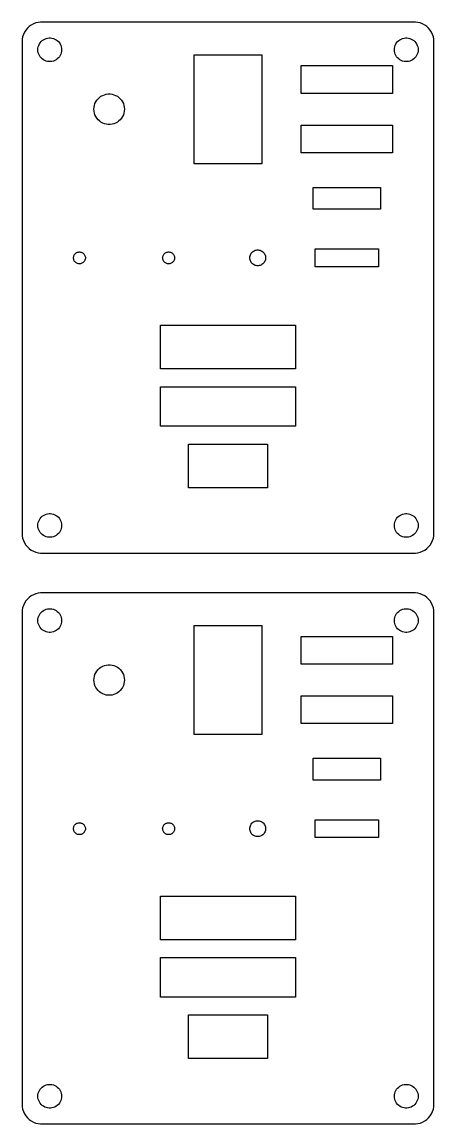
# Model space of a CAD drawing. Header units: metres. Extents: x -52 to 52, y -67 to 3091.
# Drawn here: x -52 to 52, y 797 to 1075 of the extents above; entities that cross this region are included whole.
import ezdxf

# ---------------------------------------------------------------- set-up
doc = ezdxf.new("R2010")
doc.units = ezdxf.units.M

msp = doc.modelspace()

# ---------------------------------------------------------------- linework, layer by layer
for p, q in [((-50.6448, 1073.42), (-51.0451, 1072.94)), ((-50.1871, 1073.85), (-50.6448, 1073.42)), ((-49.6791, 1074.22), (-50.1871, 1073.85)), ((-49.1289, 1074.52), (-49.6791, 1074.22)), ((-48.5451, 1074.76), (-49.1289, 1074.52)), ((-47.9369, 1074.91), (-48.5451, 1074.76)), ((-47.3139, 1074.99), (-47.9369, 1074.91)), ((47.3139, 1074.99), (-47.3139, 1074.99)), ((47.9369, 1074.91), (47.3139, 1074.99)), ((48.5451, 1074.76), (47.9369, 1074.91)), ((49.1289, 1074.52), (48.5451, 1074.76)), ((49.6791, 1074.22), (49.1289, 1074.52)), ((50.1871, 1073.85), (49.6791, 1074.22)), ((50.6448, 1073.42), (50.1871, 1073.85)), ((51.0451, 1072.94), (50.6448, 1073.42)), ((-51.9606, 1070.63), (-52, 1070)), ((-51.8429, 1071.24), (-51.9606, 1070.63)), ((-51.6489, 1071.84), (-51.8429, 1071.24)), ((-51.3815, 1072.41), (-51.6489, 1071.84)), ((-51.0451, 1072.94), (-51.3815, 1072.41)), ((-47.1869, 1070.05), (-46.9123, 1070.31)), ((-46.9123, 1070.31), (-46.6075, 1070.53)), ((-46.6075, 1070.53), (-46.2773, 1070.71)), ((-46.2773, 1070.71), (-45.927, 1070.85)), ((-45.927, 1070.85), (-45.5621, 1070.95)), ((-45.5621, 1070.95), (-45.1884, 1070.99)), ((-45.1884, 1070.99), (-44.8116, 1070.99)), ((-44.8116, 1070.99), (-44.4379, 1070.95)), ((-44.4379, 1070.95), (-44.0729, 1070.85)), ((-44.0729, 1070.85), (-43.7227, 1070.71)), ((-43.7227, 1070.71), (-43.3925, 1070.53)), ((-43.3925, 1070.53), (-43.0877, 1070.31)), ((-43.0877, 1070.31), (-42.8131, 1070.05)), ((42.8131, 1070.05), (43.0877, 1070.31)), ((43.0877, 1070.31), (43.3925, 1070.53)), ((43.3925, 1070.53), (43.7227, 1070.71)), ((43.7227, 1070.71), (44.0729, 1070.85)), ((44.0729, 1070.85), (44.4379, 1070.95)), ((44.4379, 1070.95), (44.8116, 1070.99)), ((44.8116, 1070.99), (45.1884, 1070.99)), ((45.1884, 1070.99), (45.5621, 1070.95)), ((45.5621, 1070.95), (45.927, 1070.85)), ((45.927, 1070.85), (46.2773, 1070.71)), ((46.2773, 1070.71), (46.6075, 1070.53)), ((46.6075, 1070.53), (46.9123, 1070.31)), ((46.9123, 1070.31), (47.1869, 1070.05)), ((51.3815, 1072.41), (51.0451, 1072.94)), ((51.6489, 1071.84), (51.3815, 1072.41)), ((51.8429, 1071.24), (51.6489, 1071.84)), ((51.9606, 1070.63), (51.8429, 1071.24)), ((52, 1070), (51.9606, 1070.63)), ((-52, 1070), (-52, 946)), ((-48, 1068), (-47.9763, 1068.38)), ((-47.9763, 1067.62), (-48, 1068)), ((-47.9763, 1068.38), (-47.9057, 1068.75)), ((-47.9057, 1067.25), (-47.9763, 1067.62)), ((-47.9057, 1068.75), (-47.7893, 1069.1)), ((-47.7893, 1069.1), (-47.6289, 1069.45)), ((-47.6289, 1069.45), (-47.427, 1069.76)), ((-47.427, 1069.76), (-47.1869, 1070.05)), ((-42.8131, 1070.05), (-42.5729, 1069.76)), ((-42.5729, 1069.76), (-42.3711, 1069.45)), ((-42.3711, 1069.45), (-42.2107, 1069.1)), ((-42.2107, 1069.1), (-42.0942, 1068.75)), ((-42.0942, 1068.75), (-42.0237, 1068.38)), ((-42.0237, 1067.62), (-42.0942, 1067.25)), ((-42.0237, 1068.38), (-42, 1068)), ((-42, 1068), (-42.0237, 1067.62)), ((42, 1068), (42.0237, 1068.38)), ((42.0237, 1067.62), (42, 1068)), ((42.0237, 1068.38), (42.0942, 1068.75)), ((42.0942, 1067.25), (42.0237, 1067.62)), ((42.0942, 1068.75), (42.2107, 1069.1)), ((42.2107, 1069.1), (42.3711, 1069.45)), ((42.3711, 1069.45), (42.5729, 1069.76)), ((42.5729, 1069.76), (42.8131, 1070.05)), ((47.1869, 1070.05), (47.427, 1069.76)), ((47.427, 1069.76), (47.6289, 1069.45)), ((47.6289, 1069.45), (47.7893, 1069.1)), ((47.7893, 1069.1), (47.9057, 1068.75)), ((47.9057, 1068.75), (47.9763, 1068.38)), ((47.9763, 1067.62), (47.9057, 1067.25)), ((47.9763, 1068.38), (48, 1068)), ((48, 1068), (47.9763, 1067.62)), ((52, 946), (52, 1070)), ((-47.7893, 1066.9), (-47.9057, 1067.25)), ((-47.6289, 1066.55), (-47.7893, 1066.9)), ((-47.427, 1066.24), (-47.6289, 1066.55)), ((-47.1869, 1065.95), (-47.427, 1066.24)), ((-46.9123, 1065.69), (-47.1869, 1065.95)), ((-46.6075, 1065.47), (-46.9123, 1065.69)), ((-46.2773, 1065.29), (-46.6075, 1065.47)), ((-45.927, 1065.15), (-46.2773, 1065.29)), ((-45.5621, 1065.05), (-45.927, 1065.15)), ((-45.1884, 1065.01), (-45.5621, 1065.05)), ((-44.8116, 1065.01), (-45.1884, 1065.01)), ((-44.4379, 1065.05), (-44.8116, 1065.01)), ((-44.0729, 1065.15), (-44.4379, 1065.05)), ((-43.7227, 1065.29), (-44.0729, 1065.15)), ((-43.3925, 1065.47), (-43.7227, 1065.29)), ((-43.0877, 1065.69), (-43.3925, 1065.47)), ((-42.8131, 1065.95), (-43.0877, 1065.69)), ((-42.5729, 1066.24), (-42.8131, 1065.95)), ((-42.3711, 1066.55), (-42.5729, 1066.24)), ((-42.2107, 1066.9), (-42.3711, 1066.55)), ((-42.0942, 1067.25), (-42.2107, 1066.9)), ((-8.5, 1039.25), (-8.5, 1066.75)), ((-8.5, 1066.75), (8.5, 1066.75)), ((8.5, 1066.75), (8.5, 1039.25)), ((42.2107, 1066.9), (42.0942, 1067.25)), ((42.3711, 1066.55), (42.2107, 1066.9)), ((42.5729, 1066.24), (42.3711, 1066.55)), ((42.8131, 1065.95), (42.5729, 1066.24)), ((43.0877, 1065.69), (42.8131, 1065.95)), ((43.3925, 1065.47), (43.0877, 1065.69)), ((43.7227, 1065.29), (43.3925, 1065.47)), ((44.0729, 1065.15), (43.7227, 1065.29)), ((44.4379, 1065.05), (44.0729, 1065.15)), ((44.8116, 1065.01), (44.4379, 1065.05)), ((45.1884, 1065.01), (44.8116, 1065.01)), ((45.5621, 1065.05), (45.1884, 1065.01)), ((45.927, 1065.15), (45.5621, 1065.05)), ((46.2773, 1065.29), (45.927, 1065.15)), ((46.6075, 1065.47), (46.2773, 1065.29)), ((46.9123, 1065.69), (46.6075, 1065.47)), ((47.1869, 1065.95), (46.9123, 1065.69)), ((47.427, 1066.24), (47.1869, 1065.95)), ((47.6289, 1066.55), (47.427, 1066.24)), ((47.7893, 1066.9), (47.6289, 1066.55)), ((47.9057, 1067.25), (47.7893, 1066.9)), ((18.5, 1057), (18.5, 1064)), ((18.5, 1064), (41.5, 1064)), ((41.5, 1064), (41.5, 1057)), ((-32.0629, 1056.25), (-31.6392, 1056.48)), ((-31.6392, 1056.48), (-31.1897, 1056.66)), ((-31.1897, 1056.66), (-30.7214, 1056.78)), ((-30.7214, 1056.78), (-30.2417, 1056.84)), ((-30.2417, 1056.84), (-29.7583, 1056.84)), ((-29.7583, 1056.84), (-29.2786, 1056.78)), ((-29.2786, 1056.78), (-28.8103, 1056.66)), ((-28.8103, 1056.66), (-28.3607, 1056.48)), ((-28.3607, 1056.48), (-27.9371, 1056.25)), ((41.5, 1057), (18.5, 1057)), ((-33.8196, 1053.48), (-33.729, 1053.96)), ((-33.729, 1053.96), (-33.5796, 1054.42)), ((-33.5796, 1054.42), (-33.3738, 1054.85)), ((-33.3738, 1054.85), (-33.1147, 1055.26)), ((-33.1147, 1055.26), (-32.8065, 1055.64)), ((-32.8065, 1055.64), (-32.4541, 1055.97)), ((-32.4541, 1055.97), (-32.0629, 1056.25)), ((-27.9371, 1056.25), (-27.5459, 1055.97)), ((-27.5459, 1055.97), (-27.1935, 1055.64)), ((-27.1935, 1055.64), (-26.8853, 1055.26)), ((-26.8853, 1055.26), (-26.6262, 1054.85)), ((-26.6262, 1054.85), (-26.4203, 1054.42)), ((-26.4203, 1054.42), (-26.271, 1053.96)), ((-26.271, 1053.96), (-26.1804, 1053.48)), ((-33.85, 1053), (-33.8196, 1053.48)), ((-33.8196, 1052.52), (-33.85, 1053)), ((-33.729, 1052.04), (-33.8196, 1052.52)), ((-33.5796, 1051.58), (-33.729, 1052.04)), ((-33.3738, 1051.15), (-33.5796, 1051.58)), ((-33.1147, 1050.74), (-33.3738, 1051.15)), ((-26.6262, 1051.15), (-26.8853, 1050.74)), ((-26.4203, 1051.58), (-26.6262, 1051.15)), ((-26.271, 1052.04), (-26.4203, 1051.58)), ((-26.1804, 1052.52), (-26.271, 1052.04)), ((-26.1804, 1053.48), (-26.15, 1053)), ((-26.15, 1053), (-26.1804, 1052.52)), ((-32.8065, 1050.36), (-33.1147, 1050.74)), ((-32.4541, 1050.03), (-32.8065, 1050.36)), ((-32.0629, 1049.75), (-32.4541, 1050.03)), ((-31.6392, 1049.52), (-32.0629, 1049.75)), ((-31.1897, 1049.34), (-31.6392, 1049.52)), ((-30.7214, 1049.22), (-31.1897, 1049.34)), ((-30.2417, 1049.16), (-30.7214, 1049.22)), ((-29.7583, 1049.16), (-30.2417, 1049.16)), ((-29.2786, 1049.22), (-29.7583, 1049.16)), ((-28.8103, 1049.34), (-29.2786, 1049.22)), ((-28.3607, 1049.52), (-28.8103, 1049.34)), ((-27.9371, 1049.75), (-28.3607, 1049.52)), ((-27.5459, 1050.03), (-27.9371, 1049.75)), ((-27.1935, 1050.36), (-27.5459, 1050.03)), ((-26.8853, 1050.74), (-27.1935, 1050.36)), ((18.5, 1042), (18.5, 1049)), ((18.5, 1049), (41.5, 1049)), ((41.5, 1049), (41.5, 1042)), ((41.5, 1042), (18.5, 1042)), ((8.5, 1039.25), (-8.5, 1039.25)), ((21.5, 1027.75), (21.5, 1033.25)), ((21.5, 1033.25), (38.5, 1033.25)), ((38.5, 1033.25), (38.5, 1027.75)), ((38.5, 1027.75), (21.5, 1027.75)), ((6.88196, 1017.4), (7.12523, 1017.46)), ((7.12523, 1017.46), (7.3744, 1017.5)), ((7.3744, 1017.5), (7.62558, 1017.5)), ((7.62558, 1017.5), (7.87476, 1017.46)), ((7.87476, 1017.46), (8.11803, 1017.4)), ((22, 1013.25), (22, 1017.75)), ((22, 1017.75), (38, 1017.75)), ((38, 1017.75), (38, 1013.25)), ((-39, 1015.5), (-38.9882, 1015.69)), ((-38.9882, 1015.31), (-39, 1015.5)), ((-38.9882, 1015.69), (-38.9529, 1015.87)), ((-38.9529, 1015.13), (-38.9882, 1015.31)), ((-38.9529, 1015.87), (-38.8947, 1016.05)), ((-38.8947, 1014.95), (-38.9529, 1015.13)), ((-38.8947, 1016.05), (-38.8145, 1016.22)), ((-38.8145, 1014.78), (-38.8947, 1014.95)), ((-38.8145, 1016.22), (-38.7135, 1016.38)), ((-38.7135, 1014.62), (-38.8145, 1014.78)), ((-38.7135, 1016.38), (-38.5934, 1016.53)), ((-38.5934, 1016.53), (-38.4561, 1016.66)), ((-38.4561, 1016.66), (-38.3037, 1016.77)), ((-38.3037, 1016.77), (-38.1387, 1016.86)), ((-38.1387, 1016.86), (-37.9635, 1016.93)), ((-37.9635, 1016.93), (-37.7811, 1016.97)), ((-37.7811, 1016.97), (-37.5942, 1017)), ((-37.5942, 1017), (-37.4058, 1017)), ((-37.4058, 1017), (-37.2189, 1016.97)), ((-37.2189, 1016.97), (-37.0365, 1016.93)), ((-37.0365, 1016.93), (-36.8613, 1016.86)), ((-36.8613, 1016.86), (-36.6963, 1016.77)), ((-36.6963, 1016.77), (-36.5439, 1016.66)), ((-36.5439, 1016.66), (-36.4065, 1016.53)), ((-36.4065, 1016.53), (-36.2865, 1016.38)), ((-36.2865, 1016.38), (-36.1855, 1016.22)), ((-36.1855, 1014.78), (-36.2865, 1014.62)), ((-36.1855, 1016.22), (-36.1053, 1016.05)), ((-36.1053, 1014.95), (-36.1855, 1014.78)), ((-36.1053, 1016.05), (-36.0471, 1015.87)), ((-36.0471, 1015.13), (-36.1053, 1014.95)), ((-36.0471, 1015.87), (-36.0118, 1015.69)), ((-36.0118, 1015.31), (-36.0471, 1015.13)), ((-36.0118, 1015.69), (-36, 1015.5)), ((-36, 1015.5), (-36.0118, 1015.31)), ((-16.5, 1015.5), (-16.4882, 1015.69)), ((-16.4882, 1015.31), (-16.5, 1015.5)), ((-16.4882, 1015.69), (-16.4529, 1015.87)), ((-16.4529, 1015.13), (-16.4882, 1015.31)), ((-16.4529, 1015.87), (-16.3947, 1016.05)), ((-16.3947, 1014.95), (-16.4529, 1015.13)), ((-16.3947, 1016.05), (-16.3145, 1016.22)), ((-16.3145, 1014.78), (-16.3947, 1014.95)), ((-16.3145, 1016.22), (-16.2135, 1016.38)), ((-16.2135, 1014.62), (-16.3145, 1014.78)), ((-16.2135, 1016.38), (-16.0934, 1016.53)), ((-16.0934, 1016.53), (-15.9561, 1016.66)), ((-15.9561, 1016.66), (-15.8037, 1016.77)), ((-15.8037, 1016.77), (-15.6387, 1016.86)), ((-15.6387, 1016.86), (-15.4635, 1016.93)), ((-15.4635, 1016.93), (-15.2811, 1016.97)), ((-15.2811, 1016.97), (-15.0942, 1017)), ((-15.0942, 1017), (-14.9058, 1017)), ((-14.9058, 1017), (-14.7189, 1016.97)), ((-14.7189, 1016.97), (-14.5365, 1016.93)), ((-14.5365, 1016.93), (-14.3613, 1016.86)), ((-14.3613, 1016.86), (-14.1963, 1016.77)), ((-14.1963, 1016.77), (-14.0439, 1016.66)), ((-14.0439, 1016.66), (-13.9065, 1016.53)), ((-13.9065, 1016.53), (-13.7865, 1016.38)), ((-13.7865, 1016.38), (-13.6855, 1016.22)), ((-13.6855, 1014.78), (-13.7865, 1014.62)), ((-13.6855, 1016.22), (-13.6053, 1016.05)), ((-13.6053, 1014.95), (-13.6855, 1014.78)), ((-13.6053, 1016.05), (-13.5471, 1015.87)), ((-13.5471, 1015.13), (-13.6053, 1014.95)), ((-13.5471, 1015.87), (-13.5118, 1015.69)), ((-13.5118, 1015.31), (-13.5471, 1015.13)), ((-13.5118, 1015.69), (-13.5, 1015.5)), ((-13.5, 1015.5), (-13.5118, 1015.31)), ((5.5, 1015.5), (5.51576, 1015.75)), ((5.51576, 1015.25), (5.5, 1015.5)), ((5.51576, 1015.75), (5.56282, 1016)), ((5.56282, 1015), (5.51576, 1015.25)), ((5.56282, 1016), (5.64044, 1016.24)), ((5.64044, 1014.76), (5.56282, 1015)), ((5.64044, 1016.24), (5.74738, 1016.46)), ((5.74738, 1014.54), (5.64044, 1014.76)), ((5.74738, 1016.46), (5.88196, 1016.68)), ((5.88196, 1016.68), (6.04205, 1016.87)), ((6.04205, 1016.87), (6.22514, 1017.04)), ((6.22514, 1017.04), (6.42834, 1017.19)), ((6.42834, 1017.19), (6.64844, 1017.31)), ((6.64844, 1017.31), (6.88196, 1017.4)), ((8.11803, 1017.4), (8.35155, 1017.31)), ((8.35155, 1017.31), (8.57164, 1017.19)), ((8.57164, 1017.19), (8.77484, 1017.04)), ((8.77484, 1017.04), (8.95793, 1016.87)), ((8.95793, 1016.87), (9.11803, 1016.68)), ((9.11803, 1016.68), (9.25261, 1016.46)), ((9.25261, 1016.46), (9.35954, 1016.24)), ((9.35954, 1014.76), (9.25261, 1014.54)), ((9.35954, 1016.24), (9.43716, 1016)), ((9.43716, 1015), (9.35954, 1014.76)), ((9.43716, 1016), (9.48422, 1015.75)), ((9.48422, 1015.25), (9.43716, 1015)), ((9.48422, 1015.75), (9.5, 1015.5)), ((9.5, 1015.5), (9.48422, 1015.25)), ((-38.5934, 1014.47), (-38.7135, 1014.62)), ((-38.4561, 1014.34), (-38.5934, 1014.47)), ((-38.3037, 1014.23), (-38.4561, 1014.34)), ((-38.1387, 1014.14), (-38.3037, 1014.23)), ((-37.9635, 1014.07), (-38.1387, 1014.14)), ((-37.7811, 1014.03), (-37.9635, 1014.07)), ((-37.5942, 1014), (-37.7811, 1014.03)), ((-37.4058, 1014), (-37.5942, 1014)), ((-37.2189, 1014.03), (-37.4058, 1014)), ((-37.0365, 1014.07), (-37.2189, 1014.03)), ((-36.8613, 1014.14), (-37.0365, 1014.07)), ((-36.6963, 1014.23), (-36.8613, 1014.14)), ((-36.5439, 1014.34), (-36.6963, 1014.23)), ((-36.4065, 1014.47), (-36.5439, 1014.34)), ((-36.2865, 1014.62), (-36.4065, 1014.47)), ((-16.0934, 1014.47), (-16.2135, 1014.62)), ((-15.9561, 1014.34), (-16.0934, 1014.47)), ((-15.8037, 1014.23), (-15.9561, 1014.34)), ((-15.6387, 1014.14), (-15.8037, 1014.23)), ((-15.4635, 1014.07), (-15.6387, 1014.14)), ((-15.2811, 1014.03), (-15.4635, 1014.07)), ((-15.0942, 1014), (-15.2811, 1014.03)), ((-14.9058, 1014), (-15.0942, 1014)), ((-14.7189, 1014.03), (-14.9058, 1014)), ((-14.5365, 1014.07), (-14.7189, 1014.03)), ((-14.3613, 1014.14), (-14.5365, 1014.07)), ((-14.1963, 1014.23), (-14.3613, 1014.14)), ((-14.0439, 1014.34), (-14.1963, 1014.23)), ((-13.9065, 1014.47), (-14.0439, 1014.34)), ((-13.7865, 1014.62), (-13.9065, 1014.47)), ((5.88196, 1014.32), (5.74738, 1014.54)), ((6.04205, 1014.13), (5.88196, 1014.32)), ((6.22514, 1013.96), (6.04205, 1014.13)), ((6.42834, 1013.81), (6.22514, 1013.96)), ((6.64844, 1013.69), (6.42834, 1013.81)), ((6.88196, 1013.6), (6.64844, 1013.69)), ((7.12523, 1013.54), (6.88196, 1013.6)), ((7.3744, 1013.5), (7.12523, 1013.54)), ((7.62558, 1013.5), (7.3744, 1013.5)), ((7.87476, 1013.54), (7.62558, 1013.5)), ((8.11803, 1013.6), (7.87476, 1013.54)), ((8.35155, 1013.69), (8.11803, 1013.6)), ((8.57164, 1013.81), (8.35155, 1013.69)), ((8.77484, 1013.96), (8.57164, 1013.81)), ((8.95793, 1014.13), (8.77484, 1013.96)), ((9.11803, 1014.32), (8.95793, 1014.13)), ((9.25261, 1014.54), (9.11803, 1014.32)), ((38, 1013.25), (22, 1013.25)), ((-17, 987.5), (-17, 998.5)), ((-17, 998.5), (17, 998.5)), ((17, 998.5), (17, 987.5)), ((17, 987.5), (-17, 987.5)), ((-17, 973), (-17, 983)), ((-17, 983), (17, 983)), ((17, 983), (17, 973)), ((17, 973), (-17, 973)), ((-10, 957.5), (-10, 968.5)), ((-10, 968.5), (10, 968.5)), ((10, 968.5), (10, 957.5)), ((10, 957.5), (-10, 957.5)), ((-46.6075, 950.533), (-46.2773, 950.714)), ((-46.2773, 950.714), (-45.927, 950.853)), ((-45.927, 950.853), (-45.5621, 950.947)), ((-45.5621, 950.947), (-45.1884, 950.994)), ((-45.1884, 950.994), (-44.8116, 950.994)), ((-44.8116, 950.994), (-44.4379, 950.947)), ((-44.4379, 950.947), (-44.0729, 950.853)), ((-44.0729, 950.853), (-43.7227, 950.714)), ((-43.7227, 950.714), (-43.3925, 950.533)), ((43.3925, 950.533), (43.7227, 950.714)), ((43.7227, 950.714), (44.0729, 950.853)), ((44.0729, 950.853), (44.4379, 950.947)), ((44.4379, 950.947), (44.8116, 950.994)), ((44.8116, 950.994), (45.1884, 950.994)), ((45.1884, 950.994), (45.5621, 950.947)), ((45.5621, 950.947), (45.927, 950.853)), ((45.927, 950.853), (46.2773, 950.714)), ((46.2773, 950.714), (46.6075, 950.533)), ((-48, 948), (-47.9763, 948.376)), ((-47.9763, 947.624), (-48, 948)), ((-47.9763, 948.376), (-47.9057, 948.746)), ((-47.9057, 948.746), (-47.7893, 949.104)), ((-47.7893, 949.104), (-47.6289, 949.445)), ((-47.6289, 949.445), (-47.427, 949.763)), ((-47.427, 949.763), (-47.1869, 950.054)), ((-47.1869, 950.054), (-46.9123, 950.312)), ((-46.9123, 950.312), (-46.6075, 950.533)), ((-43.3925, 950.533), (-43.0877, 950.312)), ((-43.0877, 950.312), (-42.8131, 950.054)), ((-42.8131, 950.054), (-42.5729, 949.763)), ((-42.5729, 949.763), (-42.3711, 949.445)), ((-42.3711, 949.445), (-42.2107, 949.104)), ((-42.2107, 949.104), (-42.0942, 948.746)), ((-42.0942, 948.746), (-42.0237, 948.376)), ((-42.0237, 948.376), (-42, 948)), ((-42, 948), (-42.0237, 947.624)), ((42, 948), (42.0237, 948.376)), ((42.0237, 947.624), (42, 948)), ((42.0237, 948.376), (42.0942, 948.746)), ((42.0942, 948.746), (42.2107, 949.104)), ((42.2107, 949.104), (42.3711, 949.445)), ((42.3711, 949.445), (42.5729, 949.763)), ((42.5729, 949.763), (42.8131, 950.054)), ((42.8131, 950.054), (43.0877, 950.312)), ((43.0877, 950.312), (43.3925, 950.533)), ((46.6075, 950.533), (46.9123, 950.312)), ((46.9123, 950.312), (47.1869, 950.054)), ((47.1869, 950.054), (47.427, 949.763)), ((47.427, 949.763), (47.6289, 949.445)), ((47.6289, 949.445), (47.7893, 949.104)), ((47.7893, 949.104), (47.9057, 948.746)), ((47.9057, 948.746), (47.9763, 948.376)), ((47.9763, 948.376), (48, 948)), ((48, 948), (47.9763, 947.624)), ((-52, 946), (-51.9606, 945.373)), ((-51.9606, 945.373), (-51.8429, 944.757)), ((-47.9057, 947.254), (-47.9763, 947.624)), ((-47.7893, 946.896), (-47.9057, 947.254)), ((-47.6289, 946.555), (-47.7893, 946.896)), ((-47.427, 946.237), (-47.6289, 946.555)), ((-47.1869, 945.946), (-47.427, 946.237)), ((-46.9123, 945.688), (-47.1869, 945.946)), ((-46.6075, 945.467), (-46.9123, 945.688)), ((-46.2773, 945.286), (-46.6075, 945.467)), ((-45.927, 945.147), (-46.2773, 945.286)), ((-45.5621, 945.053), (-45.927, 945.147)), ((-44.0729, 945.147), (-44.4379, 945.053)), ((-43.7227, 945.286), (-44.0729, 945.147)), ((-43.3925, 945.467), (-43.7227, 945.286)), ((-43.0877, 945.688), (-43.3925, 945.467)), ((-42.8131, 945.946), (-43.0877, 945.688)), ((-42.5729, 946.237), (-42.8131, 945.946)), ((-42.3711, 946.555), (-42.5729, 946.237)), ((-42.2107, 946.896), (-42.3711, 946.555)), ((-42.0942, 947.254), (-42.2107, 946.896)), ((-42.0237, 947.624), (-42.0942, 947.254)), ((42.0942, 947.254), (42.0237, 947.624)), ((42.2107, 946.896), (42.0942, 947.254)), ((42.3711, 946.555), (42.2107, 946.896)), ((42.5729, 946.237), (42.3711, 946.555)), ((42.8131, 945.946), (42.5729, 946.237)), ((43.0877, 945.688), (42.8131, 945.946)), ((43.3925, 945.467), (43.0877, 945.688)), ((43.7227, 945.286), (43.3925, 945.467)), ((44.0729, 945.147), (43.7227, 945.286)), ((44.4379, 945.053), (44.0729, 945.147)), ((45.927, 945.147), (45.5621, 945.053)), ((46.2773, 945.286), (45.927, 945.147)), ((46.6075, 945.467), (46.2773, 945.286)), ((46.9123, 945.688), (46.6075, 945.467)), ((47.1869, 945.946), (46.9123, 945.688)), ((47.427, 946.237), (47.1869, 945.946)), ((47.6289, 946.555), (47.427, 946.237)), ((47.7893, 946.896), (47.6289, 946.555)), ((47.9057, 947.254), (47.7893, 946.896)), ((47.9763, 947.624), (47.9057, 947.254)), ((51.8429, 944.757), (51.9606, 945.373)), ((51.9606, 945.373), (52, 946)), ((-51.8429, 944.757), (-51.6489, 944.159)), ((-51.6489, 944.159), (-51.3815, 943.591)), ((-51.3815, 943.591), (-51.0451, 943.061)), ((-51.0451, 943.061), (-50.6448, 942.577)), ((-50.6448, 942.577), (-50.1871, 942.147)), ((-45.1884, 945.006), (-45.5621, 945.053)), ((-44.8116, 945.006), (-45.1884, 945.006)), ((-44.4379, 945.053), (-44.8116, 945.006)), ((44.8116, 945.006), (44.4379, 945.053)), ((45.1884, 945.006), (44.8116, 945.006)), ((45.5621, 945.053), (45.1884, 945.006)), ((50.1871, 942.147), (50.6448, 942.577)), ((50.6448, 942.577), (51.0451, 943.061)), ((51.0451, 943.061), (51.3815, 943.591)), ((51.3815, 943.591), (51.6489, 944.159)), ((51.6489, 944.159), (51.8429, 944.757)), ((-50.1871, 942.147), (-49.6791, 941.778)), ((-49.6791, 941.778), (-49.1289, 941.476)), ((-49.1289, 941.476), (-48.5451, 941.245)), ((-48.5451, 941.245), (-47.9369, 941.089)), ((-47.9369, 941.089), (-47.3139, 941.01)), ((-47.3139, 941.01), (47.3139, 941.01)), ((47.3139, 941.01), (47.9369, 941.089)), ((47.9369, 941.089), (48.5451, 941.245)), ((48.5451, 941.245), (49.1289, 941.476)), ((49.1289, 941.476), (49.6791, 941.778)), ((49.6791, 941.778), (50.1871, 942.147)), ((-51.0451, 928.939), (-51.3815, 928.409)), ((-50.6448, 929.423), (-51.0451, 928.939)), ((-50.1871, 929.853), (-50.6448, 929.423)), ((-49.6791, 930.222), (-50.1871, 929.853)), ((-49.1289, 930.524), (-49.6791, 930.222)), ((-48.5451, 930.755), (-49.1289, 930.524)), ((-47.9369, 930.911), (-48.5451, 930.755)), ((-47.3139, 930.99), (-47.9369, 930.911)), ((47.3139, 930.99), (-47.3139, 930.99)), ((47.9369, 930.911), (47.3139, 930.99)), ((48.5451, 930.755), (47.9369, 930.911)), ((49.1289, 930.524), (48.5451, 930.755)), ((49.6791, 930.222), (49.1289, 930.524)), ((50.1871, 929.853), (49.6791, 930.222)), ((50.6448, 929.423), (50.1871, 929.853)), ((51.0451, 928.939), (50.6448, 929.423)), ((51.3815, 928.409), (51.0451, 928.939)), ((-51.9606, 926.627), (-52, 926)), ((-52, 926), (-52, 802)), ((-51.8429, 927.243), (-51.9606, 926.627)), ((-51.6489, 927.841), (-51.8429, 927.243)), ((-51.3815, 928.409), (-51.6489, 927.841)), ((-47.6289, 925.445), (-47.427, 925.763)), ((-47.427, 925.763), (-47.1869, 926.054)), ((-47.1869, 926.054), (-46.9123, 926.312)), ((-46.9123, 926.312), (-46.6075, 926.533)), ((-46.6075, 926.533), (-46.2773, 926.714)), ((-46.2773, 926.714), (-45.927, 926.853)), ((-45.927, 926.853), (-45.5621, 926.947)), ((-45.5621, 926.947), (-45.1884, 926.994)), ((-45.1884, 926.994), (-44.8116, 926.994)), ((-44.8116, 926.994), (-44.4379, 926.947)), ((-44.4379, 926.947), (-44.0729, 926.853)), ((-44.0729, 926.853), (-43.7227, 926.714)), ((-43.7227, 926.714), (-43.3925, 926.533)), ((-43.3925, 926.533), (-43.0877, 926.312)), ((-43.0877, 926.312), (-42.8131, 926.054)), ((-42.8131, 926.054), (-42.5729, 925.763)), ((-42.5729, 925.763), (-42.3711, 925.445)), ((42.3711, 925.445), (42.5729, 925.763)), ((42.5729, 925.763), (42.8131, 926.054)), ((42.8131, 926.054), (43.0877, 926.312)), ((43.0877, 926.312), (43.3925, 926.533)), ((43.3925, 926.533), (43.7227, 926.714)), ((43.7227, 926.714), (44.0729, 926.853)), ((44.0729, 926.853), (44.4379, 926.947)), ((44.4379, 926.947), (44.8116, 926.994)), ((44.8116, 926.994), (45.1884, 926.994)), ((45.1884, 926.994), (45.5621, 926.947)), ((45.5621, 926.947), (45.927, 926.853)), ((45.927, 926.853), (46.2773, 926.714)), ((46.2773, 926.714), (46.6075, 926.533)), ((46.6075, 926.533), (46.9123, 926.312)), ((46.9123, 926.312), (47.1869, 926.054)), ((47.1869, 926.054), (47.427, 925.763)), ((47.427, 925.763), (47.6289, 925.445)), ((51.6489, 927.841), (51.3815, 928.409)), ((51.8429, 927.243), (51.6489, 927.841)), ((51.9606, 926.627), (51.8429, 927.243)), ((52, 926), (51.9606, 926.627)), ((52, 802), (52, 926)), ((-48, 924), (-47.9763, 924.376)), ((-47.9763, 923.624), (-48, 924)), ((-47.9763, 924.376), (-47.9057, 924.746)), ((-47.9057, 923.254), (-47.9763, 923.624)), ((-47.9057, 924.746), (-47.7893, 925.104)), ((-47.7893, 922.896), (-47.9057, 923.254)), ((-47.7893, 925.104), (-47.6289, 925.445)), ((-47.6289, 922.555), (-47.7893, 922.896)), ((-42.3711, 925.445), (-42.2107, 925.104)), ((-42.2107, 922.896), (-42.3711, 922.555)), ((-42.2107, 925.104), (-42.0942, 924.746)), ((-42.0942, 923.254), (-42.2107, 922.896)), ((-42.0942, 924.746), (-42.0237, 924.376)), ((-42.0237, 923.624), (-42.0942, 923.254)), ((-42.0237, 924.376), (-42, 924)), ((-42, 924), (-42.0237, 923.624)), ((42, 924), (42.0237, 924.376)), ((42.0237, 923.624), (42, 924)), ((42.0237, 924.376), (42.0942, 924.746)), ((42.0942, 923.254), (42.0237, 923.624)), ((42.0942, 924.746), (42.2107, 925.104)), ((42.2107, 922.896), (42.0942, 923.254)), ((42.2107, 925.104), (42.3711, 925.445)), ((42.3711, 922.555), (42.2107, 922.896)), ((47.6289, 925.445), (47.7893, 925.104)), ((47.7893, 922.896), (47.6289, 922.555)), ((47.7893, 925.104), (47.9057, 924.746)), ((47.9057, 923.254), (47.7893, 922.896)), ((47.9057, 924.746), (47.9763, 924.376)), ((47.9763, 923.624), (47.9057, 923.254)), ((47.9763, 924.376), (48, 924)), ((48, 924), (47.9763, 923.624)), ((-47.427, 922.237), (-47.6289, 922.555)), ((-47.1869, 921.946), (-47.427, 922.237)), ((-46.9123, 921.688), (-47.1869, 921.946)), ((-46.6075, 921.467), (-46.9123, 921.688)), ((-46.2773, 921.286), (-46.6075, 921.467)), ((-45.927, 921.147), (-46.2773, 921.286)), ((-45.5621, 921.053), (-45.927, 921.147)), ((-45.1884, 921.006), (-45.5621, 921.053)), ((-44.8116, 921.006), (-45.1884, 921.006)), ((-44.4379, 921.053), (-44.8116, 921.006)), ((-44.0729, 921.147), (-44.4379, 921.053)), ((-43.7227, 921.286), (-44.0729, 921.147)), ((-43.3925, 921.467), (-43.7227, 921.286)), ((-43.0877, 921.688), (-43.3925, 921.467)), ((-42.8131, 921.946), (-43.0877, 921.688)), ((-42.5729, 922.237), (-42.8131, 921.946)), ((-42.3711, 922.555), (-42.5729, 922.237)), ((-8.5, 895.25), (-8.5, 922.75)), ((-8.5, 922.75), (8.5, 922.75)), ((8.5, 922.75), (8.5, 895.25)), ((42.5729, 922.237), (42.3711, 922.555)), ((42.8131, 921.946), (42.5729, 922.237)), ((43.0877, 921.688), (42.8131, 921.946)), ((43.3925, 921.467), (43.0877, 921.688)), ((43.7227, 921.286), (43.3925, 921.467)), ((44.0729, 921.147), (43.7227, 921.286)), ((44.4379, 921.053), (44.0729, 921.147)), ((44.8116, 921.006), (44.4379, 921.053)), ((45.1884, 921.006), (44.8116, 921.006)), ((45.5621, 921.053), (45.1884, 921.006)), ((45.927, 921.147), (45.5621, 921.053)), ((46.2773, 921.286), (45.927, 921.147)), ((46.6075, 921.467), (46.2773, 921.286)), ((46.9123, 921.688), (46.6075, 921.467)), ((47.1869, 921.946), (46.9123, 921.688)), ((47.427, 922.237), (47.1869, 921.946)), ((47.6289, 922.555), (47.427, 922.237)), ((18.5, 913), (18.5, 920)), ((18.5, 920), (41.5, 920)), ((41.5, 920), (41.5, 913)), ((-32.8065, 911.635), (-32.4541, 911.966)), ((-32.4541, 911.966), (-32.0629, 912.251)), ((-32.0629, 912.251), (-31.6392, 912.484)), ((-31.6392, 912.484), (-31.1897, 912.662)), ((-31.1897, 912.662), (-30.7214, 912.782)), ((-30.7214, 912.782), (-30.2417, 912.842)), ((-30.2417, 912.842), (-29.7583, 912.842)), ((-29.7583, 912.842), (-29.2786, 912.782)), ((-29.2786, 912.782), (-28.8103, 912.662)), ((-28.8103, 912.662), (-28.3607, 912.484)), ((-28.3607, 912.484), (-27.9371, 912.251)), ((-27.9371, 912.251), (-27.5459, 911.966)), ((-27.5459, 911.966), (-27.1935, 911.635)), ((41.5, 913), (18.5, 913)), ((-33.85, 909), (-33.8196, 909.483)), ((-33.8196, 908.517), (-33.85, 909)), ((-33.8196, 909.483), (-33.729, 909.957)), ((-33.729, 909.957), (-33.5796, 910.417)), ((-33.5796, 910.417), (-33.3738, 910.855)), ((-33.3738, 910.855), (-33.1147, 911.263)), ((-33.1147, 911.263), (-32.8065, 911.635)), ((-27.1935, 911.635), (-26.8853, 911.263)), ((-26.8853, 911.263), (-26.6262, 910.855)), ((-26.6262, 910.855), (-26.4203, 910.417)), ((-26.4203, 910.417), (-26.271, 909.957)), ((-26.271, 909.957), (-26.1804, 909.483)), ((-26.1804, 909.483), (-26.15, 909)), ((-26.15, 909), (-26.1804, 908.517)), ((-33.729, 908.043), (-33.8196, 908.517)), ((-33.5796, 907.583), (-33.729, 908.043)), ((-33.3738, 907.145), (-33.5796, 907.583)), ((-33.1147, 906.737), (-33.3738, 907.145)), ((-32.8065, 906.364), (-33.1147, 906.737)), ((-32.4541, 906.034), (-32.8065, 906.364)), ((-27.1935, 906.364), (-27.5459, 906.034)), ((-26.8853, 906.737), (-27.1935, 906.364)), ((-26.6262, 907.145), (-26.8853, 906.737)), ((-26.4203, 907.583), (-26.6262, 907.145)), ((-26.271, 908.043), (-26.4203, 907.583)), ((-26.1804, 908.517), (-26.271, 908.043)), ((-32.0629, 905.749), (-32.4541, 906.034)), ((-31.6392, 905.516), (-32.0629, 905.749)), ((-31.1897, 905.338), (-31.6392, 905.516)), ((-30.7214, 905.218), (-31.1897, 905.338)), ((-30.2417, 905.158), (-30.7214, 905.218)), ((-29.7583, 905.158), (-30.2417, 905.158)), ((-29.2786, 905.218), (-29.7583, 905.158)), ((-28.8103, 905.338), (-29.2786, 905.218)), ((-28.3607, 905.516), (-28.8103, 905.338)), ((-27.9371, 905.749), (-28.3607, 905.516)), ((-27.5459, 906.034), (-27.9371, 905.749)), ((18.5, 898), (18.5, 905)), ((18.5, 905), (41.5, 905)), ((41.5, 905), (41.5, 898)), ((41.5, 898), (18.5, 898)), ((8.5, 895.25), (-8.5, 895.25)), ((21.5, 883.75), (21.5, 889.25)), ((21.5, 889.25), (38.5, 889.25)), ((38.5, 889.25), (38.5, 883.75)), ((38.5, 883.75), (21.5, 883.75)), ((-38.1387, 872.857), (-37.9635, 872.927)), ((-37.9635, 872.927), (-37.7811, 872.973)), ((-37.7811, 872.973), (-37.5942, 872.997)), ((-37.5942, 872.997), (-37.4058, 872.997)), ((-37.4058, 872.997), (-37.2189, 872.973)), ((-37.2189, 872.973), (-37.0365, 872.927)), ((-37.0365, 872.927), (-36.8613, 872.857)), ((-15.6387, 872.857), (-15.4635, 872.927)), ((-15.4635, 872.927), (-15.2811, 872.973)), ((-15.2811, 872.973), (-15.0942, 872.997)), ((-15.0942, 872.997), (-14.9058, 872.997)), ((-14.9058, 872.997), (-14.7189, 872.973)), ((-14.7189, 872.973), (-14.5365, 872.927)), ((-14.5365, 872.927), (-14.3613, 872.857)), ((5.88196, 872.676), (6.04205, 872.869)), ((6.04205, 872.869), (6.22514, 873.041)), ((6.22514, 873.041), (6.42834, 873.189)), ((6.42834, 873.189), (6.64844, 873.31)), ((6.64844, 873.31), (6.88196, 873.402)), ((6.88196, 873.402), (7.12523, 873.465)), ((7.12523, 873.465), (7.3744, 873.496)), ((7.3744, 873.496), (7.62558, 873.496)), ((7.62558, 873.496), (7.87476, 873.465)), ((7.87476, 873.465), (8.11803, 873.402)), ((8.11803, 873.402), (8.35155, 873.31)), ((8.35155, 873.31), (8.57164, 873.189)), ((8.57164, 873.189), (8.77484, 873.041)), ((8.77484, 873.041), (8.95793, 872.869)), ((8.95793, 872.869), (9.11803, 872.676)), ((22, 869.25), (22, 873.75)), ((22, 873.75), (38, 873.75)), ((38, 873.75), (38, 869.25)), ((-39, 871.5), (-38.9882, 871.688)), ((-38.9882, 871.312), (-39, 871.5)), ((-38.9882, 871.688), (-38.9529, 871.873)), ((-38.9529, 871.127), (-38.9882, 871.312)), ((-38.9529, 871.873), (-38.8947, 872.052)), ((-38.8947, 870.948), (-38.9529, 871.127)), ((-38.8947, 872.052), (-38.8145, 872.223)), ((-38.8145, 870.777), (-38.8947, 870.948)), ((-38.8145, 872.223), (-38.7135, 872.382)), ((-38.7135, 870.618), (-38.8145, 870.777)), ((-38.7135, 872.382), (-38.5934, 872.527)), ((-38.5934, 870.473), (-38.7135, 870.618)), ((-38.5934, 872.527), (-38.4561, 872.656)), ((-38.4561, 870.344), (-38.5934, 870.473)), ((-38.4561, 872.656), (-38.3037, 872.766)), ((-38.3037, 870.234), (-38.4561, 870.344)), ((-38.3037, 872.766), (-38.1387, 872.857)), ((-38.1387, 870.143), (-38.3037, 870.234)), ((-37.9635, 870.073), (-38.1387, 870.143)), ((-36.8613, 870.143), (-37.0365, 870.073)), ((-36.8613, 872.857), (-36.6963, 872.766)), ((-36.6963, 870.234), (-36.8613, 870.143)), ((-36.6963, 872.766), (-36.5439, 872.656)), ((-36.5439, 870.344), (-36.6963, 870.234)), ((-36.5439, 872.656), (-36.4065, 872.527)), ((-36.4065, 870.473), (-36.5439, 870.344)), ((-36.4065, 872.527), (-36.2865, 872.382)), ((-36.2865, 870.618), (-36.4065, 870.473)), ((-36.2865, 872.382), (-36.1855, 872.223)), ((-36.1855, 870.777), (-36.2865, 870.618)), ((-36.1855, 872.223), (-36.1053, 872.052)), ((-36.1053, 870.948), (-36.1855, 870.777)), ((-36.1053, 872.052), (-36.0471, 871.873)), ((-36.0471, 871.127), (-36.1053, 870.948)), ((-36.0471, 871.873), (-36.0118, 871.688)), ((-36.0118, 871.312), (-36.0471, 871.127)), ((-36.0118, 871.688), (-36, 871.5)), ((-36, 871.5), (-36.0118, 871.312)), ((-16.5, 871.5), (-16.4882, 871.688)), ((-16.4882, 871.312), (-16.5, 871.5)), ((-16.4882, 871.688), (-16.4529, 871.873)), ((-16.4529, 871.127), (-16.4882, 871.312)), ((-16.4529, 871.873), (-16.3947, 872.052)), ((-16.3947, 870.948), (-16.4529, 871.127)), ((-16.3947, 872.052), (-16.3145, 872.223)), ((-16.3145, 870.777), (-16.3947, 870.948)), ((-16.3145, 872.223), (-16.2135, 872.382)), ((-16.2135, 870.618), (-16.3145, 870.777)), ((-16.2135, 872.382), (-16.0934, 872.527)), ((-16.0934, 870.473), (-16.2135, 870.618)), ((-16.0934, 872.527), (-15.9561, 872.656)), ((-15.9561, 870.344), (-16.0934, 870.473)), ((-15.9561, 872.656), (-15.8037, 872.766)), ((-15.8037, 870.234), (-15.9561, 870.344)), ((-15.8037, 872.766), (-15.6387, 872.857)), ((-15.6387, 870.143), (-15.8037, 870.234)), ((-15.4635, 870.073), (-15.6387, 870.143)), ((-14.3613, 870.143), (-14.5365, 870.073)), ((-14.3613, 872.857), (-14.1963, 872.766)), ((-14.1963, 870.234), (-14.3613, 870.143)), ((-14.1963, 872.766), (-14.0439, 872.656)), ((-14.0439, 870.344), (-14.1963, 870.234)), ((-14.0439, 872.656), (-13.9065, 872.527)), ((-13.9065, 870.473), (-14.0439, 870.344)), ((-13.9065, 872.527), (-13.7865, 872.382)), ((-13.7865, 870.618), (-13.9065, 870.473)), ((-13.7865, 872.382), (-13.6855, 872.223)), ((-13.6855, 870.777), (-13.7865, 870.618)), ((-13.6855, 872.223), (-13.6053, 872.052)), ((-13.6053, 870.948), (-13.6855, 870.777)), ((-13.6053, 872.052), (-13.5471, 871.873)), ((-13.5471, 871.127), (-13.6053, 870.948)), ((-13.5471, 871.873), (-13.5118, 871.688)), ((-13.5118, 871.312), (-13.5471, 871.127)), ((-13.5118, 871.688), (-13.5, 871.5)), ((-13.5, 871.5), (-13.5118, 871.312)), ((5.5, 871.5), (5.51576, 871.751)), ((5.51576, 871.249), (5.5, 871.5)), ((5.51576, 871.751), (5.56282, 871.997)), ((5.56282, 871.003), (5.51576, 871.249)), ((5.56282, 871.997), (5.64044, 872.236)), ((5.64044, 870.764), (5.56282, 871.003)), ((5.64044, 872.236), (5.74738, 872.464)), ((5.74738, 870.536), (5.64044, 870.764)), ((5.74738, 872.464), (5.88196, 872.676)), ((5.88196, 870.324), (5.74738, 870.536)), ((6.04205, 870.131), (5.88196, 870.324)), ((6.22514, 869.959), (6.04205, 870.131)), ((8.95793, 870.131), (8.77484, 869.959)), ((9.11803, 870.324), (8.95793, 870.131)), ((9.11803, 872.676), (9.25261, 872.464)), ((9.25261, 870.536), (9.11803, 870.324)), ((9.25261, 872.464), (9.35954, 872.236)), ((9.35954, 870.764), (9.25261, 870.536)), ((9.35954, 872.236), (9.43716, 871.997)), ((9.43716, 871.003), (9.35954, 870.764)), ((9.43716, 871.997), (9.48422, 871.751)), ((9.48422, 871.249), (9.43716, 871.003)), ((9.48422, 871.751), (9.5, 871.5)), ((9.5, 871.5), (9.48422, 871.249)), ((-37.7811, 870.027), (-37.9635, 870.073)), ((-37.5942, 870.003), (-37.7811, 870.027)), ((-37.4058, 870.003), (-37.5942, 870.003)), ((-37.2189, 870.027), (-37.4058, 870.003)), ((-37.0365, 870.073), (-37.2189, 870.027)), ((-15.2811, 870.027), (-15.4635, 870.073)), ((-15.0942, 870.003), (-15.2811, 870.027)), ((-14.9058, 870.003), (-15.0942, 870.003)), ((-14.7189, 870.027), (-14.9058, 870.003)), ((-14.5365, 870.073), (-14.7189, 870.027)), ((6.42834, 869.811), (6.22514, 869.959)), ((6.64844, 869.69), (6.42834, 869.811)), ((6.88196, 869.598), (6.64844, 869.69)), ((7.12523, 869.535), (6.88196, 869.598)), ((7.3744, 869.504), (7.12523, 869.535)), ((7.62558, 869.504), (7.3744, 869.504)), ((7.87476, 869.535), (7.62558, 869.504)), ((8.11803, 869.598), (7.87476, 869.535)), ((8.35155, 869.69), (8.11803, 869.598)), ((8.57164, 869.811), (8.35155, 869.69)), ((8.77484, 869.959), (8.57164, 869.811)), ((38, 869.25), (22, 869.25)), ((-17, 843.5), (-17, 854.5)), ((-17, 854.5), (17, 854.5)), ((17, 854.5), (17, 843.5)), ((17, 843.5), (-17, 843.5)), ((-17, 829), (-17, 839)), ((-17, 839), (17, 839)), ((17, 839), (17, 829)), ((17, 829), (-17, 829)), ((-10, 813.5), (-10, 824.5)), ((-10, 824.5), (10, 824.5)), ((10, 824.5), (10, 813.5)), ((10, 813.5), (-10, 813.5)), ((-47.1869, 806.054), (-46.9123, 806.312)), ((-46.9123, 806.312), (-46.6075, 806.533)), ((-46.6075, 806.533), (-46.2773, 806.714)), ((-46.2773, 806.714), (-45.927, 806.853)), ((-45.927, 806.853), (-45.5621, 806.947)), ((-45.5621, 806.947), (-45.1884, 806.994)), ((-45.1884, 806.994), (-44.8116, 806.994)), ((-44.8116, 806.994), (-44.4379, 806.947)), ((-44.4379, 806.947), (-44.0729, 806.853)), ((-44.0729, 806.853), (-43.7227, 806.714)), ((-43.7227, 806.714), (-43.3925, 806.533)), ((-43.3925, 806.533), (-43.0877, 806.312)), ((-43.0877, 806.312), (-42.8131, 806.054)), ((42.8131, 806.054), (43.0877, 806.312)), ((43.0877, 806.312), (43.3925, 806.533)), ((43.3925, 806.533), (43.7227, 806.714)), ((43.7227, 806.714), (44.0729, 806.853)), ((44.0729, 806.853), (44.4379, 806.947)), ((44.4379, 806.947), (44.8116, 806.994)), ((44.8116, 806.994), (45.1884, 806.994)), ((45.1884, 806.994), (45.5621, 806.947)), ((45.5621, 806.947), (45.927, 806.853)), ((45.927, 806.853), (46.2773, 806.714)), ((46.2773, 806.714), (46.6075, 806.533)), ((46.6075, 806.533), (46.9123, 806.312)), ((46.9123, 806.312), (47.1869, 806.054)), ((-48, 804), (-47.9763, 804.376)), ((-47.9763, 803.624), (-48, 804)), ((-47.9763, 804.376), (-47.9057, 804.746)), ((-47.9057, 803.254), (-47.9763, 803.624)), ((-47.9057, 804.746), (-47.7893, 805.104)), ((-47.7893, 805.104), (-47.6289, 805.445)), ((-47.6289, 805.445), (-47.427, 805.763)), ((-47.427, 805.763), (-47.1869, 806.054)), ((-42.8131, 806.054), (-42.5729, 805.763)), ((-42.5729, 805.763), (-42.3711, 805.445)), ((-42.3711, 805.445), (-42.2107, 805.104)), ((-42.2107, 805.104), (-42.0942, 804.746)), ((-42.0942, 804.746), (-42.0237, 804.376)), ((-42.0237, 803.624), (-42.0942, 803.254)), ((-42.0237, 804.376), (-42, 804)), ((-42, 804), (-42.0237, 803.624)), ((42, 804), (42.0237, 804.376)), ((42.0237, 803.624), (42, 804)), ((42.0237, 804.376), (42.0942, 804.746)), ((42.0942, 803.254), (42.0237, 803.624)), ((42.0942, 804.746), (42.2107, 805.104)), ((42.2107, 805.104), (42.3711, 805.445)), ((42.3711, 805.445), (42.5729, 805.763)), ((42.5729, 805.763), (42.8131, 806.054)), ((47.1869, 806.054), (47.427, 805.763)), ((47.427, 805.763), (47.6289, 805.445)), ((47.6289, 805.445), (47.7893, 805.104)), ((47.7893, 805.104), (47.9057, 804.746)), ((47.9057, 804.746), (47.9763, 804.376)), ((47.9763, 803.624), (47.9057, 803.254)), ((47.9763, 804.376), (48, 804)), ((48, 804), (47.9763, 803.624)), ((-52, 802), (-51.9606, 801.373)), ((-51.9606, 801.373), (-51.8429, 800.757)), ((-51.8429, 800.757), (-51.6489, 800.159)), ((-47.7893, 802.896), (-47.9057, 803.254)), ((-47.6289, 802.555), (-47.7893, 802.896)), ((-47.427, 802.237), (-47.6289, 802.555)), ((-47.1869, 801.946), (-47.427, 802.237)), ((-46.9123, 801.688), (-47.1869, 801.946)), ((-46.6075, 801.467), (-46.9123, 801.688)), ((-46.2773, 801.286), (-46.6075, 801.467)), ((-45.927, 801.147), (-46.2773, 801.286)), ((-45.5621, 801.053), (-45.927, 801.147)), ((-45.1884, 801.006), (-45.5621, 801.053)), ((-44.8116, 801.006), (-45.1884, 801.006)), ((-44.4379, 801.053), (-44.8116, 801.006)), ((-44.0729, 801.147), (-44.4379, 801.053)), ((-43.7227, 801.286), (-44.0729, 801.147)), ((-43.3925, 801.467), (-43.7227, 801.286)), ((-43.0877, 801.688), (-43.3925, 801.467)), ((-42.8131, 801.946), (-43.0877, 801.688)), ((-42.5729, 802.237), (-42.8131, 801.946)), ((-42.3711, 802.555), (-42.5729, 802.237)), ((-42.2107, 802.896), (-42.3711, 802.555)), ((-42.0942, 803.254), (-42.2107, 802.896)), ((42.2107, 802.896), (42.0942, 803.254)), ((42.3711, 802.555), (42.2107, 802.896)), ((42.5729, 802.237), (42.3711, 802.555)), ((42.8131, 801.946), (42.5729, 802.237)), ((43.0877, 801.688), (42.8131, 801.946)), ((43.3925, 801.467), (43.0877, 801.688)), ((43.7227, 801.286), (43.3925, 801.467)), ((44.0729, 801.147), (43.7227, 801.286)), ((44.4379, 801.053), (44.0729, 801.147)), ((44.8116, 801.006), (44.4379, 801.053)), ((45.1884, 801.006), (44.8116, 801.006)), ((45.5621, 801.053), (45.1884, 801.006)), ((45.927, 801.147), (45.5621, 801.053)), ((46.2773, 801.286), (45.927, 801.147)), ((46.6075, 801.467), (46.2773, 801.286)), ((46.9123, 801.688), (46.6075, 801.467)), ((47.1869, 801.946), (46.9123, 801.688)), ((47.427, 802.237), (47.1869, 801.946)), ((47.6289, 802.555), (47.427, 802.237)), ((47.7893, 802.896), (47.6289, 802.555)), ((47.9057, 803.254), (47.7893, 802.896)), ((51.6489, 800.159), (51.8429, 800.757)), ((51.8429, 800.757), (51.9606, 801.373)), ((51.9606, 801.373), (52, 802)), ((-51.6489, 800.159), (-51.3815, 799.591)), ((-51.3815, 799.591), (-51.0451, 799.061)), ((-51.0451, 799.061), (-50.6448, 798.577)), ((-50.6448, 798.577), (-50.1871, 798.147)), ((-50.1871, 798.147), (-49.6791, 797.778)), ((49.6791, 797.778), (50.1871, 798.147)), ((50.1871, 798.147), (50.6448, 798.577)), ((50.6448, 798.577), (51.0451, 799.061)), ((51.0451, 799.061), (51.3815, 799.591)), ((51.3815, 799.591), (51.6489, 800.159)), ((-49.6791, 797.778), (-49.1289, 797.476)), ((-49.1289, 797.476), (-48.5451, 797.245)), ((-48.5451, 797.245), (-47.9369, 797.089)), ((-47.9369, 797.089), (-47.3139, 797.01)), ((-47.3139, 797.01), (47.3139, 797.01)), ((47.3139, 797.01), (47.9369, 797.089)), ((47.9369, 797.089), (48.5451, 797.245)), ((48.5451, 797.245), (49.1289, 797.476)), ((49.1289, 797.476), (49.6791, 797.778))]:
    msp.add_line(p, q)

doc.saveas('drawing.dxf')
